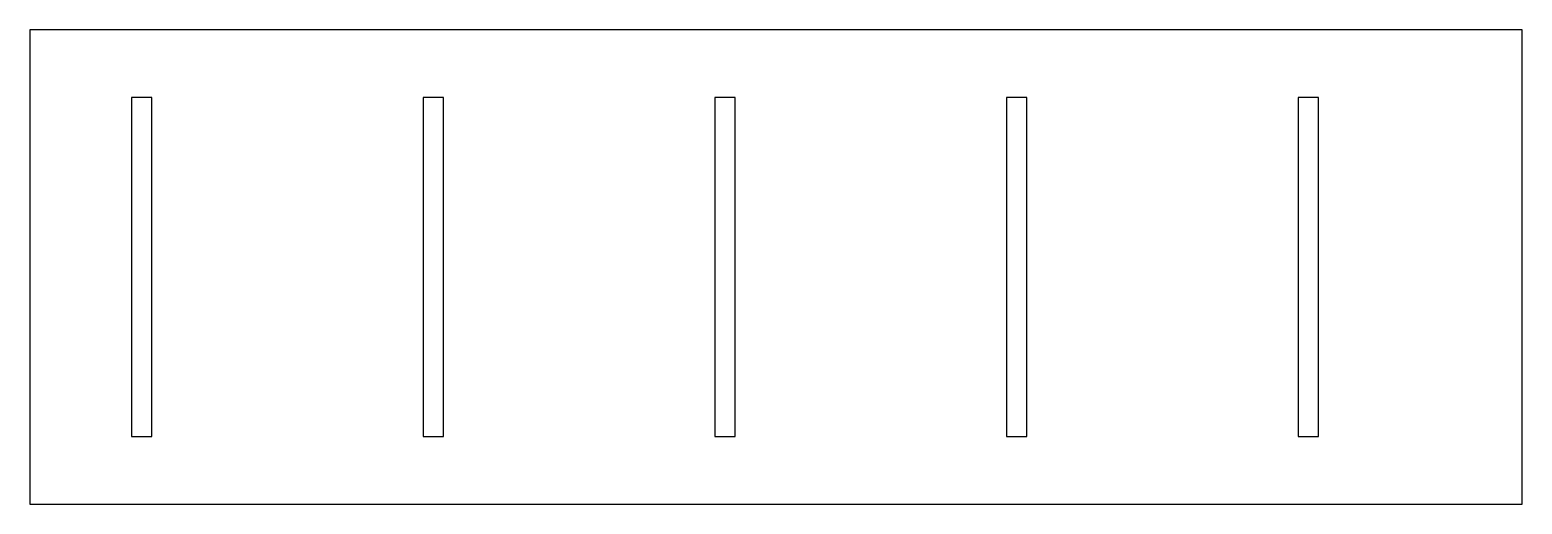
# Model space of a CAD drawing. Extents: x 0 to 220, y 0 to 70.
import ezdxf

# ---------------------------------------------------------------- set-up
doc = ezdxf.new("R2010")
doc.units = 0
doc.layers.add('LAYER_1', color=18, linetype='CONTINUOUS')

msp = doc.modelspace()

# ---------------------------------------------------------------- linework, layer by layer
at = {"layer": 'LAYER_1'}
for points in [[(0, 0), (220, 0), (220, 70), (0, 70)], [(15, 10), (18, 10), (18, 60), (15, 60)], [(58, 10), (61, 10), (61, 60), (58, 60)], [(101, 10), (104, 10), (104, 60), (101, 60)], [(144, 10), (147, 10), (147, 60), (144, 60)], [(187, 10), (190, 10), (190, 60), (187, 60)]]:
    msp.add_lwpolyline(points, close=True, dxfattribs=at)

doc.saveas('drawing.dxf')
